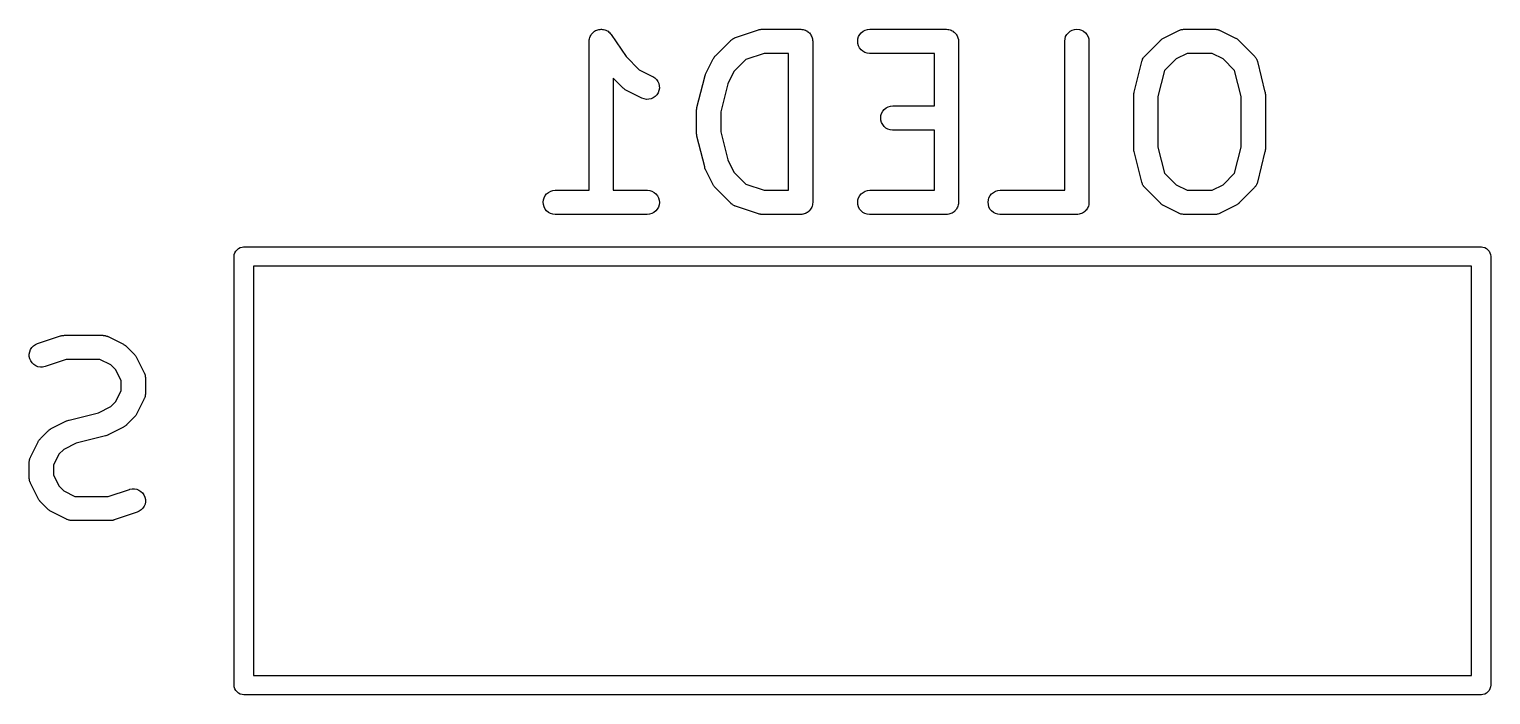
# Model space of a CAD drawing. Extents: x 87.6 to 150, y -94.2 to -68.3.
# Drawn here: x 102.47 to 111.54, y -72.41 to -68.28 of the extents above; entities that cross this region are included whole.
import ezdxf

# ---------------------------------------------------------------- set-up
doc = ezdxf.new("R2010")
doc.units = 0
doc.layers.add('BLACK', color=7, linetype='CONTINUOUS')

msp = doc.modelspace()

# ---------------------------------------------------------------- linework, layer by layer
at = {"layer": 'BLACK', "linetype": 'CONTINUOUS'}
for p, q in [((105.95, -68.3228), (105.954, -68.3162)), ((105.954, -68.3162), (105.957, -68.3101)), ((105.957, -68.31), (105.962, -68.3045)), ((105.957, -68.3101), (105.957, -68.31)), ((105.957, -68.3101), (105.957, -68.3101)), ((105.962, -68.3045), (105.966, -68.2989)), ((105.966, -68.2989), (105.967, -68.2988)), ((105.967, -68.2988), (105.972, -68.2943)), ((105.967, -68.2988), (105.967, -68.2988)), ((105.972, -68.2943), (105.978, -68.2897)), ((105.978, -68.2896), (105.984, -68.2863)), ((105.978, -68.2897), (105.978, -68.2896)), ((105.978, -68.2897), (105.978, -68.2897)), ((105.984, -68.2863), (105.991, -68.2829)), ((105.991, -68.2828), (105.998, -68.2808)), ((105.991, -68.2829), (105.991, -68.2828)), ((105.991, -68.2829), (105.991, -68.2829)), ((105.998, -68.2808), (106.005, -68.2787)), ((106.005, -68.2787), (106.012, -68.2781)), ((106.005, -68.2787), (106.005, -68.2787)), ((106.005, -68.2787), (106.005, -68.2787)), ((106.012, -68.2781), (106.019, -68.2774)), ((106.019, -68.2774), (106.02, -68.2774)), ((106.02, -68.2774), (106.02, -68.2774)), ((106.02, -68.2774), (106.027, -68.2781)), ((106.027, -68.2781), (106.034, -68.2789)), ((106.034, -68.2789), (106.034, -68.2789)), ((106.034, -68.2789), (106.034, -68.2789)), ((106.034, -68.2789), (106.041, -68.2811)), ((106.041, -68.2811), (106.048, -68.2832)), ((106.048, -68.2832), (106.048, -68.2832)), ((106.048, -68.2832), (106.048, -68.2832)), ((106.048, -68.2832), (106.055, -68.2868)), ((106.055, -68.2868), (106.061, -68.2901)), ((106.061, -68.2901), (106.061, -68.2902)), ((106.061, -68.2902), (106.061, -68.2902)), ((106.061, -68.2902), (106.067, -68.2948)), ((106.067, -68.2948), (106.072, -68.2994)), ((106.072, -68.2994), (106.072, -68.2995)), ((106.072, -68.2995), (106.072, -68.2995)), ((106.072, -68.2995), (106.077, -68.305)), ((106.077, -68.305), (106.081, -68.3108)), ((106.081, -68.3108), (106.173, -68.4475)), ((106.852, -68.3288), (106.995, -68.2812)), ((106.995, -68.2812), (106.996, -68.2809)), ((106.996, -68.2809), (107, -68.28)), ((107, -68.28), (107.004, -68.2788)), ((107.004, -68.2788), (107.008, -68.2785)), ((107.008, -68.2785), (107.011, -68.2779)), ((107.011, -68.2779), (107.015, -68.2778)), ((107.015, -68.2778), (107.019, -68.2774)), ((107.019, -68.2774), (107.257, -68.2774)), ((107.257, -68.2774), (107.258, -68.2774)), ((107.258, -68.2774), (107.258, -68.2774)), ((107.258, -68.2774), (107.258, -68.2774)), ((107.258, -68.2774), (107.258, -68.2774)), ((107.258, -68.2774), (107.265, -68.2782)), ((107.265, -68.2782), (107.272, -68.2789)), ((107.272, -68.2789), (107.272, -68.279)), ((107.272, -68.279), (107.273, -68.279)), ((107.273, -68.279), (107.279, -68.2811)), ((107.279, -68.2811), (107.286, -68.2832)), ((107.286, -68.2832), (107.286, -68.2834)), ((107.286, -68.2834), (107.287, -68.2834)), ((107.287, -68.2834), (107.293, -68.2869)), ((107.293, -68.2869), (107.299, -68.2902)), ((107.299, -68.2902), (107.299, -68.2904)), ((107.299, -68.2904), (107.3, -68.2905)), ((107.3, -68.2905), (107.305, -68.295)), ((107.305, -68.295), (107.31, -68.2995)), ((107.31, -68.2995), (107.311, -68.2997)), ((107.311, -68.2997), (107.311, -68.2999)), ((107.311, -68.2999), (107.315, -68.3054)), ((107.315, -68.3054), (107.32, -68.3109)), ((107.32, -68.3109), (107.32, -68.3111)), ((107.32, -68.3111), (107.32, -68.3113)), ((107.32, -68.3113), (107.323, -68.3176)), ((107.323, -68.3176), (107.326, -68.3238)), ((107.617, -68.3233), (107.624, -68.3104)), ((107.624, -68.3104), (107.633, -68.2992)), ((107.633, -68.2992), (107.644, -68.2899)), ((107.644, -68.2899), (107.657, -68.283)), ((107.657, -68.283), (107.671, -68.2788)), ((107.671, -68.2788), (107.686, -68.2774)), ((107.686, -68.2774), (108.162, -68.2774)), ((108.162, -68.2774), (108.162, -68.2774)), ((108.162, -68.2774), (108.162, -68.2774)), ((108.162, -68.2774), (108.163, -68.2774)), ((108.162, -68.2774), (108.162, -68.2774)), ((108.163, -68.2774), (108.17, -68.2782)), ((108.17, -68.2782), (108.177, -68.2789)), ((108.177, -68.2789), (108.177, -68.279)), ((108.177, -68.279), (108.177, -68.279)), ((108.177, -68.279), (108.184, -68.2811)), ((108.184, -68.2811), (108.191, -68.2832)), ((108.191, -68.2832), (108.191, -68.2834)), ((108.191, -68.2834), (108.191, -68.2834)), ((108.191, -68.2834), (108.198, -68.2869)), ((108.198, -68.2869), (108.204, -68.2902)), ((108.204, -68.2902), (108.204, -68.2904)), ((108.204, -68.2904), (108.204, -68.2905)), ((108.204, -68.2905), (108.21, -68.295)), ((108.21, -68.295), (108.215, -68.2995)), ((108.215, -68.2995), (108.215, -68.2997)), ((108.215, -68.2997), (108.215, -68.2999)), ((108.215, -68.2999), (108.22, -68.3054)), ((108.22, -68.3054), (108.224, -68.3109)), ((108.224, -68.3109), (108.224, -68.3111)), ((108.224, -68.3111), (108.225, -68.3113)), ((108.225, -68.3113), (108.228, -68.3176)), ((108.228, -68.3176), (108.231, -68.3238)), ((108.902, -68.3228), (108.91, -68.31)), ((108.91, -68.31), (108.919, -68.2988)), ((108.919, -68.2988), (108.93, -68.2896)), ((108.93, -68.2896), (108.943, -68.2828)), ((108.943, -68.2828), (108.957, -68.2787)), ((108.957, -68.2787), (108.972, -68.2774)), ((108.972, -68.2774), (108.987, -68.2789)), ((108.987, -68.2789), (109, -68.2832)), ((109, -68.2832), (109.013, -68.2902)), ((109.013, -68.2902), (109.025, -68.2995)), ((109.025, -68.2995), (109.034, -68.3109)), ((109.034, -68.3109), (109.041, -68.3238)), ((109.509, -68.3329), (109.605, -68.2853)), ((109.605, -68.2848), (109.608, -68.2841)), ((109.605, -68.2853), (109.605, -68.2848)), ((109.608, -68.2841), (109.61, -68.283)), ((109.61, -68.283), (109.614, -68.2816)), ((109.614, -68.2816), (109.619, -68.2798)), ((109.619, -68.2798), (109.621, -68.2794)), ((109.621, -68.2794), (109.624, -68.2788)), ((109.624, -68.2788), (109.629, -68.2783)), ((109.629, -68.2783), (109.634, -68.2775)), ((109.634, -68.2775), (109.636, -68.2776)), ((109.636, -68.2776), (109.638, -68.2774)), ((109.638, -68.2774), (109.829, -68.2774)), ((109.829, -68.2774), (109.83, -68.2774)), ((109.83, -68.2774), (109.832, -68.2776)), ((109.832, -68.2776), (109.834, -68.2776)), ((109.834, -68.2776), (109.839, -68.2784)), ((109.839, -68.2784), (109.844, -68.279)), ((109.844, -68.279), (109.846, -68.2797)), ((109.846, -68.2797), (109.848, -68.2801)), ((109.848, -68.2801), (109.853, -68.2819)), ((109.853, -68.2819), (109.858, -68.2834)), ((109.858, -68.2834), (109.86, -68.2845)), ((109.86, -68.2845), (109.862, -68.2853)), ((109.862, -68.2853), (109.957, -68.3329)), ((105.944, -68.3513), (105.945, -68.3442)), ((105.944, -68.3514), (105.944, -68.3513)), ((105.944, -68.3515), (105.944, -68.3514)), ((105.944, -68.3514), (105.944, -68.3514)), ((105.944, -68.3524), (105.944, -68.3515)), ((105.944, -69.2774), (105.944, -68.3524)), ((105.945, -68.3442), (105.946, -68.3369)), ((105.946, -68.3368), (105.948, -68.3292)), ((105.946, -68.3369), (105.946, -68.3368)), ((105.946, -68.3368), (105.946, -68.3368)), ((105.948, -68.3292), (105.95, -68.3229)), ((105.95, -68.3229), (105.95, -68.3228)), ((105.95, -68.3229), (105.95, -68.3229)), ((106.728, -68.4422), (106.823, -68.347)), ((106.823, -68.347), (106.824, -68.3462)), ((106.824, -68.3462), (106.826, -68.3449)), ((106.826, -68.3449), (106.827, -68.3433)), ((106.827, -68.3433), (106.831, -68.3403)), ((106.831, -68.3403), (106.835, -68.3371)), ((106.835, -68.3371), (106.837, -68.3361)), ((106.837, -68.3361), (106.839, -68.3348)), ((106.839, -68.3348), (106.844, -68.3327)), ((106.844, -68.3327), (106.848, -68.3304)), ((106.848, -68.3304), (106.85, -68.3297)), ((106.85, -68.3297), (106.852, -68.3288)), ((107.326, -68.3238), (107.327, -68.3241)), ((107.327, -68.3241), (107.327, -68.3243)), ((107.327, -68.3243), (107.329, -68.331)), ((107.329, -68.331), (107.331, -68.3378)), ((107.331, -68.3378), (107.331, -68.3381)), ((107.331, -68.3381), (107.331, -68.3383)), ((107.331, -68.3383), (107.331, -68.3453)), ((107.331, -68.3453), (107.332, -68.3524)), ((107.332, -68.3524), (107.332, -69.3524)), ((107.611, -68.3519), (107.612, -68.3373)), ((107.612, -68.3664), (107.611, -68.3519)), ((107.612, -68.3373), (107.617, -68.3233)), ((107.616, -68.3805), (107.612, -68.3664)), ((107.623, -68.3934), (107.616, -68.3805)), ((107.632, -68.4049), (107.623, -68.3934)), ((107.643, -68.4143), (107.632, -68.4049)), ((108.231, -68.3238), (108.231, -68.3241)), ((108.231, -68.3241), (108.231, -68.3243)), ((108.231, -68.3243), (108.233, -68.331)), ((108.233, -68.331), (108.235, -68.3378)), ((108.235, -68.3378), (108.236, -68.3381)), ((108.236, -68.3381), (108.236, -68.3383)), ((108.236, -68.3383), (108.236, -68.3453)), ((108.236, -68.3453), (108.237, -68.3524)), ((108.237, -68.3524), (108.237, -69.3524)), ((108.896, -68.3513), (108.898, -68.3368)), ((108.896, -68.3524), (108.896, -68.3513)), ((108.896, -69.2774), (108.896, -68.3524)), ((108.898, -68.3368), (108.902, -68.3228)), ((109.041, -68.3238), (109.045, -68.3378)), ((109.045, -68.3378), (109.046, -68.3524)), ((109.046, -68.3524), (109.046, -69.3524)), ((109.395, -68.4422), (109.49, -68.347)), ((109.49, -68.347), (109.491, -68.3462)), ((109.491, -68.3462), (109.494, -68.3436)), ((109.494, -68.3436), (109.497, -68.3407)), ((109.497, -68.3407), (109.5, -68.339)), ((109.5, -68.339), (109.502, -68.3371)), ((109.502, -68.3371), (109.506, -68.3352)), ((109.506, -68.3352), (109.509, -68.3329)), ((109.957, -68.3329), (109.958, -68.3334)), ((109.958, -68.3334), (109.962, -68.3357)), ((109.962, -68.3357), (109.966, -68.3377)), ((109.966, -68.3377), (109.968, -68.3397)), ((109.968, -68.3397), (109.971, -68.3414)), ((109.971, -68.3414), (109.974, -68.3443)), ((109.974, -68.3443), (109.977, -68.347)), ((109.977, -68.347), (110.072, -68.4422)), ((106.173, -68.4475), (106.254, -68.5288)), ((106.666, -68.5569), (106.714, -68.4617)), ((106.714, -68.4608), (106.717, -68.4572)), ((106.714, -68.4617), (106.714, -68.4608)), ((106.717, -68.4572), (106.719, -68.4535)), ((106.719, -68.4535), (106.721, -68.4511)), ((106.721, -68.4511), (106.722, -68.4485)), ((106.722, -68.4485), (106.725, -68.4455)), ((106.725, -68.4455), (106.728, -68.4422)), ((106.917, -68.4656), (106.843, -68.5397)), ((107.031, -68.4274), (106.917, -68.4656)), ((107.182, -68.4274), (107.031, -68.4274)), ((107.182, -69.2774), (107.182, -68.4274)), ((107.656, -68.4213), (107.643, -68.4143)), ((107.67, -68.4257), (107.656, -68.4213)), ((107.685, -68.4274), (107.67, -68.4257)), ((107.686, -68.4274), (107.685, -68.4274)), ((108.087, -68.4274), (107.686, -68.4274)), ((108.087, -68.7536), (108.087, -68.4274)), ((109.327, -68.6675), (109.375, -68.477)), ((109.375, -68.476), (109.377, -68.4713)), ((109.375, -68.477), (109.375, -68.476)), ((109.377, -68.4713), (109.378, -68.4664)), ((109.378, -68.4664), (109.379, -68.4644)), ((109.379, -68.4644), (109.38, -68.4623)), ((109.38, -68.4623), (109.383, -68.458)), ((109.383, -68.458), (109.385, -68.4535)), ((109.385, -68.4535), (109.387, -68.4518)), ((109.387, -68.4518), (109.388, -68.4499)), ((109.388, -68.4499), (109.391, -68.4461)), ((109.391, -68.4461), (109.395, -68.4422)), ((109.587, -68.4616), (109.515, -68.5336)), ((109.656, -68.4274), (109.587, -68.4616)), ((109.811, -68.4274), (109.656, -68.4274)), ((109.879, -68.4616), (109.811, -68.4274)), ((109.951, -68.5336), (109.879, -68.4616)), ((110.072, -68.4422), (110.073, -68.4429)), ((110.073, -68.4429), (110.076, -68.4469)), ((110.076, -68.4469), (110.079, -68.4507)), ((110.079, -68.4507), (110.081, -68.4526)), ((110.081, -68.4526), (110.082, -68.4544)), ((110.082, -68.4544), (110.084, -68.4589)), ((110.084, -68.4589), (110.087, -68.4633)), ((110.087, -68.4633), (110.088, -68.4654)), ((110.088, -68.4654), (110.089, -68.4674)), ((110.089, -68.4674), (110.09, -68.4723)), ((110.09, -68.4723), (110.092, -68.477)), ((110.092, -68.477), (110.139, -68.6675)), ((106.156, -68.6435), (106.094, -68.5811)), ((106.094, -68.5811), (106.094, -69.2774)), ((106.254, -68.5288), (106.338, -68.571)), ((106.338, -68.571), (106.339, -68.5715)), ((106.339, -68.5715), (106.352, -68.5795)), ((106.352, -68.5795), (106.362, -68.5897)), ((106.362, -68.5897), (106.37, -68.6017)), ((106.613, -68.7628), (106.661, -68.5723)), ((106.661, -68.5706), (106.664, -68.5641)), ((106.661, -68.5709), (106.661, -68.5706)), ((106.661, -68.5713), (106.661, -68.5709)), ((106.661, -68.5723), (106.661, -68.5713)), ((106.664, -68.5641), (106.666, -68.5576)), ((106.666, -68.5573), (106.666, -68.5569)), ((106.666, -68.5576), (106.666, -68.5573)), ((106.843, -68.5397), (106.804, -68.6167)), ((109.515, -68.5336), (109.475, -68.6949)), ((109.992, -68.6949), (109.951, -68.5336)), ((106.16, -68.6462), (106.156, -68.6435)), ((106.163, -68.6491), (106.16, -68.6462)), ((106.165, -68.6508), (106.163, -68.6491)), ((106.168, -68.6528), (106.165, -68.6508)), ((106.172, -68.6548), (106.168, -68.6528)), ((106.175, -68.6571), (106.172, -68.6548)), ((106.176, -68.6576), (106.175, -68.6571)), ((106.271, -68.7052), (106.176, -68.6576)), ((106.372, -68.6721), (106.364, -68.6844)), ((106.37, -68.6017), (106.376, -68.6151)), ((106.377, -68.6585), (106.372, -68.6721)), ((106.376, -68.6151), (106.379, -68.6294)), ((106.38, -68.6441), (106.377, -68.6585)), ((106.379, -68.6294), (106.38, -68.6441)), ((106.804, -68.6167), (106.761, -68.7902)), ((109.325, -68.682), (109.326, -68.6761)), ((109.325, -68.6833), (109.325, -68.682)), ((109.326, -68.6761), (109.327, -68.6701)), ((109.327, -68.6688), (109.327, -68.6675)), ((109.327, -68.6701), (109.327, -68.6688)), ((110.139, -68.6675), (110.14, -68.6685)), ((110.14, -68.6685), (110.14, -68.6699)), ((110.14, -68.6699), (110.14, -68.6711)), ((110.14, -68.6711), (110.141, -68.6771)), ((110.141, -68.6771), (110.142, -68.683)), ((106.285, -68.7104), (106.271, -68.7052)), ((106.299, -68.7129), (106.285, -68.7104)), ((106.314, -68.7125), (106.299, -68.7129)), ((106.328, -68.7093), (106.314, -68.7125)), ((106.342, -68.7034), (106.328, -68.7093)), ((106.354, -68.695), (106.342, -68.7034)), ((106.364, -68.6844), (106.354, -68.695)), ((106.611, -68.7772), (106.612, -68.7713)), ((106.612, -68.7654), (106.613, -68.7641)), ((106.612, -68.7713), (106.612, -68.7654)), ((106.613, -68.7641), (106.613, -68.7628)), ((107.776, -68.7754), (107.787, -68.7661)), ((107.787, -68.7661), (107.8, -68.7592)), ((107.8, -68.7592), (107.814, -68.755)), ((107.814, -68.755), (107.829, -68.7536)), ((107.829, -68.7536), (108.087, -68.7536)), ((109.325, -68.6847), (109.325, -68.6833)), ((109.325, -68.6857), (109.325, -68.6847)), ((109.325, -69.019), (109.325, -68.6857)), ((109.475, -68.6949), (109.475, -69.0098)), ((109.992, -69.0098), (109.992, -68.6949)), ((110.142, -68.683), (110.142, -68.6844)), ((110.142, -68.6844), (110.142, -68.6857)), ((110.142, -68.6857), (110.142, -69.019)), ((106.611, -68.7786), (106.611, -68.7772)), ((106.611, -68.7799), (106.611, -68.7786)), ((106.611, -68.781), (106.611, -68.7799)), ((106.611, -68.9238), (106.611, -68.781)), ((106.761, -68.7902), (106.761, -68.9146)), ((107.754, -68.828), (107.755, -68.8135)), ((107.755, -68.8426), (107.754, -68.828)), ((107.755, -68.8135), (107.759, -68.7995)), ((107.759, -68.8567), (107.755, -68.8426)), ((107.759, -68.7995), (107.766, -68.7866)), ((107.766, -68.8696), (107.759, -68.8567)), ((107.766, -68.7866), (107.776, -68.7754)), ((106.611, -68.9251), (106.611, -68.9238)), ((106.611, -68.9265), (106.611, -68.9251)), ((106.612, -68.9324), (106.611, -68.9265)), ((106.612, -68.9384), (106.612, -68.9324)), ((106.613, -68.9397), (106.612, -68.9384)), ((106.613, -68.941), (106.613, -68.9397)), ((106.613, -68.942), (106.613, -68.941)), ((106.661, -69.1325), (106.613, -68.942)), ((106.761, -68.9146), (106.804, -69.0881)), ((107.775, -68.881), (107.766, -68.8696)), ((107.786, -68.8905), (107.775, -68.881)), ((107.799, -68.8975), (107.786, -68.8905)), ((107.813, -68.9019), (107.799, -68.8975)), ((107.828, -68.9036), (107.813, -68.9019)), ((107.829, -68.9036), (107.828, -68.9036)), ((108.087, -68.9036), (107.829, -68.9036)), ((108.087, -69.2774), (108.087, -68.9036)), ((109.325, -69.0204), (109.325, -69.019)), ((109.325, -69.0217), (109.325, -69.0204)), ((109.326, -69.0276), (109.325, -69.0217)), ((109.326, -69.0336), (109.326, -69.0276)), ((109.327, -69.0349), (109.326, -69.0336)), ((109.327, -69.0362), (109.327, -69.0349)), ((109.327, -69.0372), (109.327, -69.0362)), ((109.375, -69.2277), (109.327, -69.0372)), ((109.475, -69.0098), (109.515, -69.1712)), ((109.951, -69.1712), (109.992, -69.0098)), ((110.139, -69.0372), (110.092, -69.2277)), ((110.14, -69.0359), (110.139, -69.0372)), ((110.141, -69.0287), (110.14, -69.0346)), ((110.14, -69.0346), (110.14, -69.0359)), ((110.142, -69.0228), (110.141, -69.0287)), ((110.142, -69.019), (110.142, -69.0201)), ((110.142, -69.0201), (110.142, -69.0214)), ((110.142, -69.0214), (110.142, -69.0228)), ((106.661, -69.1328), (106.661, -69.1325)), ((106.661, -69.1331), (106.661, -69.1328)), ((106.663, -69.1396), (106.661, -69.1331)), ((106.804, -69.0881), (106.843, -69.1651)), ((106.665, -69.1463), (106.663, -69.1396)), ((106.666, -69.1466), (106.665, -69.1463)), ((106.666, -69.1469), (106.666, -69.1466)), ((106.666, -69.1478), (106.666, -69.1469)), ((106.714, -69.2431), (106.666, -69.1478)), ((106.843, -69.1651), (106.917, -69.2392)), ((109.515, -69.1712), (109.587, -69.2431)), ((109.879, -69.2431), (109.951, -69.1712)), ((105.664, -69.3233), (105.671, -69.3104)), ((105.671, -69.3104), (105.68, -69.2992)), ((105.68, -69.2992), (105.692, -69.2899)), ((105.692, -69.2899), (105.705, -69.283)), ((105.705, -69.283), (105.719, -69.2788)), ((105.719, -69.2788), (105.733, -69.2774)), ((105.733, -69.2774), (105.944, -69.2774)), ((106.094, -69.2774), (106.305, -69.2774)), ((106.305, -69.2774), (106.306, -69.2774)), ((106.306, -69.2774), (106.32, -69.279)), ((106.32, -69.279), (106.334, -69.2834)), ((106.334, -69.2834), (106.347, -69.2905)), ((106.347, -69.2905), (106.358, -69.2999)), ((106.358, -69.2999), (106.368, -69.3113)), ((106.368, -69.3113), (106.374, -69.3243)), ((106.716, -69.2466), (106.714, -69.2431)), ((106.718, -69.2504), (106.716, -69.2466)), ((106.72, -69.2528), (106.718, -69.2504)), ((106.722, -69.2555), (106.72, -69.2528)), ((106.725, -69.2585), (106.722, -69.2555)), ((106.727, -69.2618), (106.725, -69.2585)), ((106.728, -69.2626), (106.727, -69.2618)), ((106.823, -69.3578), (106.728, -69.2626)), ((106.917, -69.2392), (107.031, -69.2774)), ((107.031, -69.2774), (107.182, -69.2774)), ((107.617, -69.3233), (107.624, -69.3104)), ((107.624, -69.3104), (107.633, -69.2992)), ((107.633, -69.2992), (107.644, -69.2899)), ((107.644, -69.2899), (107.657, -69.283)), ((107.657, -69.283), (107.671, -69.2788)), ((107.671, -69.2788), (107.686, -69.2774)), ((107.686, -69.2774), (108.087, -69.2774)), ((108.426, -69.3233), (108.433, -69.3104)), ((108.433, -69.3104), (108.442, -69.2992)), ((108.442, -69.2992), (108.454, -69.2899)), ((108.454, -69.2899), (108.467, -69.283)), ((108.467, -69.283), (108.481, -69.2788)), ((108.481, -69.2788), (108.495, -69.2774)), ((108.495, -69.2774), (108.896, -69.2774)), ((109.377, -69.2325), (109.375, -69.2277)), ((109.378, -69.2374), (109.377, -69.2325)), ((109.379, -69.2394), (109.378, -69.2374)), ((109.38, -69.2415), (109.379, -69.2394)), ((109.382, -69.2459), (109.38, -69.2415)), ((109.385, -69.2504), (109.382, -69.2459)), ((109.386, -69.2521), (109.385, -69.2504)), ((109.387, -69.2541), (109.386, -69.2521)), ((109.391, -69.2578), (109.387, -69.2541)), ((109.394, -69.2618), (109.391, -69.2578)), ((109.395, -69.2626), (109.394, -69.2618)), ((109.49, -69.3578), (109.395, -69.2626)), ((109.587, -69.2431), (109.656, -69.2774)), ((109.656, -69.2774), (109.811, -69.2774)), ((109.811, -69.2774), (109.879, -69.2431)), ((110.072, -69.2626), (109.977, -69.3578)), ((110.075, -69.2586), (110.072, -69.2626)), ((110.079, -69.2549), (110.075, -69.2586)), ((110.08, -69.253), (110.079, -69.2549)), ((110.081, -69.2512), (110.08, -69.253)), ((110.084, -69.2468), (110.081, -69.2512)), ((110.086, -69.2424), (110.084, -69.2468)), ((110.087, -69.2403), (110.086, -69.2424)), ((110.088, -69.2383), (110.087, -69.2403)), ((110.09, -69.2335), (110.088, -69.2383)), ((110.092, -69.2287), (110.09, -69.2335)), ((110.092, -69.2277), (110.092, -69.2287)), ((105.658, -69.3519), (105.66, -69.3373)), ((105.66, -69.3664), (105.658, -69.3519)), ((105.66, -69.3373), (105.664, -69.3233)), ((105.664, -69.3805), (105.66, -69.3664)), ((105.671, -69.3934), (105.664, -69.3805)), ((105.68, -69.4049), (105.671, -69.3934)), ((105.691, -69.4143), (105.68, -69.4049)), ((106.358, -69.4056), (106.346, -69.4148)), ((106.367, -69.3943), (106.358, -69.4056)), ((106.374, -69.3814), (106.367, -69.3943)), ((106.374, -69.3243), (106.378, -69.3383)), ((106.378, -69.3675), (106.374, -69.3814)), ((106.378, -69.3383), (106.38, -69.3529)), ((106.38, -69.3529), (106.378, -69.3675)), ((106.825, -69.3592), (106.823, -69.3578)), ((106.826, -69.3608), (106.825, -69.3592)), ((106.831, -69.3638), (106.826, -69.3608)), ((106.834, -69.3671), (106.831, -69.3638)), ((106.836, -69.3681), (106.834, -69.3671)), ((106.838, -69.3694), (106.836, -69.3681)), ((106.843, -69.3716), (106.838, -69.3694)), ((106.847, -69.374), (106.843, -69.3716)), ((106.849, -69.3746), (106.847, -69.374)), ((106.851, -69.3756), (106.849, -69.3746)), ((106.852, -69.3759), (106.851, -69.3756)), ((106.995, -69.4235), (106.852, -69.3759)), ((107.31, -69.406), (107.304, -69.4104)), ((107.314, -69.4002), (107.31, -69.4056)), ((107.31, -69.4056), (107.31, -69.4058)), ((107.31, -69.4058), (107.31, -69.406)), ((107.319, -69.3948), (107.314, -69.4002)), ((107.323, -69.3881), (107.319, -69.3943)), ((107.319, -69.3943), (107.319, -69.3945)), ((107.319, -69.3945), (107.319, -69.3948)), ((107.326, -69.3819), (107.323, -69.3881)), ((107.328, -69.3747), (107.326, -69.3814)), ((107.326, -69.3814), (107.326, -69.3817)), ((107.326, -69.3817), (107.326, -69.3819)), ((107.331, -69.368), (107.328, -69.3747)), ((107.332, -69.3534), (107.331, -69.3605)), ((107.331, -69.3605), (107.331, -69.3675)), ((107.331, -69.3675), (107.331, -69.3677)), ((107.331, -69.3677), (107.331, -69.368)), ((107.332, -69.3524), (107.332, -69.3529)), ((107.332, -69.3529), (107.332, -69.3529)), ((107.332, -69.3529), (107.332, -69.3529)), ((107.332, -69.3529), (107.332, -69.3534)), ((107.611, -69.3519), (107.612, -69.3373)), ((107.612, -69.3664), (107.611, -69.3519)), ((107.612, -69.3373), (107.617, -69.3233)), ((107.616, -69.3805), (107.612, -69.3664)), ((107.623, -69.3934), (107.616, -69.3805)), ((107.632, -69.4049), (107.623, -69.3934)), ((107.643, -69.4143), (107.632, -69.4049)), ((108.214, -69.406), (108.209, -69.4104)), ((108.215, -69.4058), (108.214, -69.406)), ((108.219, -69.4002), (108.215, -69.4056)), ((108.215, -69.4056), (108.215, -69.4058)), ((108.224, -69.3948), (108.219, -69.4002)), ((108.227, -69.3881), (108.224, -69.3943)), ((108.224, -69.3943), (108.224, -69.3945)), ((108.224, -69.3945), (108.224, -69.3948)), ((108.231, -69.3819), (108.227, -69.3881)), ((108.233, -69.3747), (108.231, -69.3814)), ((108.231, -69.3814), (108.231, -69.3817)), ((108.231, -69.3817), (108.231, -69.3819)), ((108.235, -69.368), (108.233, -69.3747)), ((108.236, -69.3605), (108.235, -69.3675)), ((108.235, -69.3675), (108.235, -69.3677)), ((108.235, -69.3677), (108.235, -69.368)), ((108.237, -69.3534), (108.236, -69.3605)), ((108.237, -69.3524), (108.237, -69.3529)), ((108.237, -69.3529), (108.237, -69.3529)), ((108.237, -69.3529), (108.237, -69.3529)), ((108.237, -69.3529), (108.237, -69.3534)), ((108.42, -69.3519), (108.422, -69.3373)), ((108.422, -69.3664), (108.42, -69.3519)), ((108.422, -69.3373), (108.426, -69.3233)), ((108.426, -69.3805), (108.422, -69.3664)), ((108.432, -69.3934), (108.426, -69.3805)), ((108.442, -69.4049), (108.432, -69.3934)), ((108.453, -69.4143), (108.442, -69.4049)), ((109.024, -69.406), (109.018, -69.4104)), ((109.029, -69.4002), (109.024, -69.4056)), ((109.024, -69.4056), (109.024, -69.4058)), ((109.024, -69.4058), (109.024, -69.406)), ((109.033, -69.3948), (109.029, -69.4002)), ((109.034, -69.3943), (109.033, -69.3945)), ((109.033, -69.3945), (109.033, -69.3948)), ((109.037, -69.3881), (109.034, -69.3943)), ((109.04, -69.3819), (109.037, -69.3881)), ((109.041, -69.3814), (109.04, -69.3817)), ((109.04, -69.3817), (109.04, -69.3819)), ((109.043, -69.3747), (109.041, -69.3814)), ((109.045, -69.368), (109.043, -69.3747)), ((109.046, -69.3605), (109.045, -69.3675)), ((109.045, -69.3675), (109.045, -69.3677)), ((109.045, -69.3677), (109.045, -69.368)), ((109.046, -69.3524), (109.046, -69.3529)), ((109.046, -69.3529), (109.046, -69.3529)), ((109.046, -69.3529), (109.046, -69.3529)), ((109.046, -69.3529), (109.046, -69.3534)), ((109.046, -69.3534), (109.046, -69.3605)), ((109.493, -69.3605), (109.49, -69.3578)), ((109.496, -69.3634), (109.493, -69.3605)), ((109.499, -69.3651), (109.496, -69.3634)), ((109.501, -69.3671), (109.499, -69.3651)), ((109.505, -69.3691), (109.501, -69.3671)), ((109.508, -69.3714), (109.505, -69.3691)), ((109.509, -69.3718), (109.508, -69.3714)), ((109.605, -69.4195), (109.509, -69.3718)), ((109.957, -69.3718), (109.862, -69.4195)), ((109.961, -69.3696), (109.957, -69.3718)), ((109.965, -69.3677), (109.961, -69.3696)), ((109.967, -69.3657), (109.965, -69.3677)), ((109.97, -69.3641), (109.967, -69.3657)), ((109.973, -69.3612), (109.97, -69.3641)), ((109.976, -69.3585), (109.973, -69.3612)), ((109.977, -69.3578), (109.976, -69.3585)), ((105.704, -69.4213), (105.691, -69.4143)), ((105.718, -69.4257), (105.704, -69.4213)), ((105.732, -69.4274), (105.718, -69.4257)), ((105.733, -69.4274), (105.732, -69.4274)), ((106.305, -69.4274), (105.733, -69.4274)), ((106.319, -69.426), (106.305, -69.4274)), ((106.333, -69.4217), (106.319, -69.426)), ((106.346, -69.4148), (106.333, -69.4217)), ((106.999, -69.4245), (106.995, -69.4235)), ((107.003, -69.4257), (106.999, -69.4245)), ((107.007, -69.4261), (107.003, -69.4257)), ((107.01, -69.4268), (107.007, -69.4261)), ((107.014, -69.4269), (107.01, -69.4268)), ((107.018, -69.4274), (107.014, -69.4269)), ((107.019, -69.4274), (107.018, -69.4274)), ((107.257, -69.4274), (107.019, -69.4274)), ((107.264, -69.4267), (107.257, -69.4274)), ((107.271, -69.4261), (107.264, -69.4267)), ((107.272, -69.426), (107.271, -69.426)), ((107.271, -69.426), (107.271, -69.4261)), ((107.278, -69.4239), (107.272, -69.426)), ((107.285, -69.4219), (107.278, -69.4239)), ((107.286, -69.4217), (107.285, -69.4218)), ((107.285, -69.4218), (107.285, -69.4219)), ((107.292, -69.4184), (107.286, -69.4217)), ((107.298, -69.4151), (107.292, -69.4184)), ((107.299, -69.4148), (107.298, -69.415)), ((107.298, -69.415), (107.298, -69.4151)), ((107.304, -69.4104), (107.299, -69.4148)), ((107.656, -69.4213), (107.643, -69.4143)), ((107.67, -69.4257), (107.656, -69.4213)), ((107.685, -69.4274), (107.67, -69.4257)), ((107.686, -69.4274), (107.685, -69.4274)), ((108.162, -69.4274), (107.686, -69.4274)), ((108.169, -69.4267), (108.162, -69.4274)), ((108.176, -69.4261), (108.169, -69.4267)), ((108.183, -69.4239), (108.176, -69.426)), ((108.176, -69.426), (108.176, -69.426)), ((108.176, -69.426), (108.176, -69.4261)), ((108.19, -69.4219), (108.183, -69.4239)), ((108.197, -69.4184), (108.19, -69.4217)), ((108.19, -69.4217), (108.19, -69.4218)), ((108.19, -69.4218), (108.19, -69.4219)), ((108.203, -69.4151), (108.197, -69.4184)), ((108.209, -69.4104), (108.203, -69.4148)), ((108.203, -69.4148), (108.203, -69.415)), ((108.203, -69.415), (108.203, -69.4151)), ((108.466, -69.4213), (108.453, -69.4143)), ((108.48, -69.4257), (108.466, -69.4213)), ((108.494, -69.4274), (108.48, -69.4257)), ((108.495, -69.4274), (108.494, -69.4274)), ((108.971, -69.4274), (108.495, -69.4274)), ((108.978, -69.4267), (108.971, -69.4274)), ((108.985, -69.4261), (108.978, -69.4267)), ((108.986, -69.426), (108.985, -69.4261)), ((108.993, -69.4239), (108.986, -69.426)), ((108.986, -69.426), (108.986, -69.426)), ((109, -69.4219), (108.993, -69.4239)), ((109.006, -69.4184), (109, -69.4217)), ((109, -69.4217), (109, -69.4218)), ((109, -69.4218), (109, -69.4219)), ((109.012, -69.4151), (109.006, -69.4184)), ((109.013, -69.415), (109.012, -69.4151)), ((109.018, -69.4104), (109.013, -69.4148)), ((109.013, -69.4148), (109.013, -69.415)), ((109.607, -69.4203), (109.605, -69.4195)), ((109.609, -69.4213), (109.607, -69.4203)), ((109.613, -69.4229), (109.609, -69.4213)), ((109.618, -69.4247), (109.613, -69.4229)), ((109.62, -69.4251), (109.618, -69.4247)), ((109.623, -69.4257), (109.62, -69.4251)), ((109.628, -69.4263), (109.623, -69.4257)), ((109.633, -69.4272), (109.628, -69.4263)), ((109.635, -69.4271), (109.633, -69.4272)), ((109.637, -69.4274), (109.635, -69.4271)), ((109.638, -69.4274), (109.637, -69.4274)), ((109.829, -69.4274), (109.638, -69.4274)), ((109.831, -69.4272), (109.829, -69.4274)), ((109.833, -69.4273), (109.831, -69.4272)), ((109.838, -69.4265), (109.833, -69.4273)), ((109.843, -69.426), (109.838, -69.4265)), ((109.845, -69.4253), (109.843, -69.426)), ((109.847, -69.425), (109.845, -69.4253)), ((109.852, -69.4232), (109.847, -69.425)), ((109.857, -69.4217), (109.852, -69.4232)), ((109.859, -69.4207), (109.857, -69.4217)), ((109.861, -69.4199), (109.859, -69.4207)), ((109.862, -69.4195), (109.861, -69.4199)), ((103.74, -69.6884), (103.741, -69.6766)), ((103.741, -69.6766), (103.745, -69.6653)), ((103.745, -69.6653), (103.75, -69.6549)), ((103.75, -69.6549), (103.758, -69.6458)), ((103.758, -69.6458), (103.767, -69.6383)), ((103.767, -69.6383), (103.778, -69.6327)), ((103.778, -69.6327), (103.789, -69.6293)), ((103.789, -69.6293), (103.798, -69.6284)), ((103.798, -69.6284), (103.801, -69.6281)), ((103.798, -69.6284), (103.798, -69.6284)), ((103.801, -69.6281), (103.804, -69.6284)), ((103.804, -69.6284), (111.478, -69.6284)), ((111.478, -69.6284), (111.481, -69.6281)), ((111.481, -69.6281), (111.484, -69.6284)), ((111.484, -69.6284), (111.492, -69.6293)), ((111.492, -69.6293), (111.504, -69.6327)), ((111.504, -69.6327), (111.514, -69.6383)), ((111.514, -69.6383), (111.523, -69.6458)), ((111.523, -69.6458), (111.531, -69.6549)), ((111.531, -69.6549), (111.536, -69.6653)), ((111.536, -69.6653), (111.54, -69.6766)), ((111.54, -69.6766), (111.541, -69.6884)), ((103.741, -69.6914), (103.74, -69.6884)), ((103.741, -72.3455), (103.741, -69.6914)), ((103.861, -69.7484), (103.861, -72.2884)), ((111.421, -69.7484), (103.861, -69.7484)), ((111.421, -72.2884), (111.421, -69.7484)), ((111.541, -69.6884), (111.541, -69.6913)), ((111.541, -69.6913), (111.541, -72.3455)), ((102.519, -70.2288), (102.662, -70.1812)), ((102.662, -70.1812), (102.663, -70.1809)), ((102.663, -70.1809), (102.667, -70.18)), ((102.667, -70.18), (102.671, -70.1788)), ((102.671, -70.1788), (102.674, -70.1785)), ((102.674, -70.1785), (102.677, -70.1779)), ((102.677, -70.1779), (102.682, -70.1778)), ((102.682, -70.1778), (102.686, -70.1774)), ((102.686, -70.1774), (102.924, -70.1774)), ((102.924, -70.1774), (102.925, -70.1774)), ((102.925, -70.1774), (102.927, -70.1776)), ((102.927, -70.1776), (102.929, -70.1776)), ((102.929, -70.1776), (102.934, -70.1784)), ((102.934, -70.1784), (102.939, -70.179)), ((102.939, -70.179), (102.941, -70.1797)), ((102.941, -70.1797), (102.944, -70.1801)), ((102.944, -70.1801), (102.948, -70.1819)), ((102.948, -70.1819), (102.953, -70.1834)), ((102.953, -70.1834), (102.955, -70.1845)), ((102.955, -70.1845), (102.957, -70.1853)), ((102.957, -70.1853), (103.053, -70.2329)), ((102.468, -70.2943), (102.471, -70.2799)), ((102.468, -70.3089), (102.468, -70.2943)), ((102.472, -70.3232), (102.468, -70.3089)), ((102.471, -70.2799), (102.476, -70.2662)), ((102.476, -70.2662), (102.484, -70.2539)), ((102.484, -70.2539), (102.494, -70.2433)), ((102.494, -70.2433), (102.506, -70.2348)), ((102.506, -70.2348), (102.519, -70.2288)), ((103.053, -70.2329), (103.054, -70.2334)), ((103.054, -70.2334), (103.057, -70.2357)), ((103.057, -70.2357), (103.061, -70.2377)), ((103.061, -70.2377), (103.063, -70.2397)), ((103.063, -70.2397), (103.066, -70.2414)), ((103.066, -70.2414), (103.069, -70.2443)), ((103.069, -70.2443), (103.072, -70.247)), ((103.072, -70.247), (103.12, -70.2946)), ((103.12, -70.2946), (103.12, -70.2953)), ((103.12, -70.2953), (103.123, -70.2986)), ((103.123, -70.2986), (103.126, -70.3017)), ((103.126, -70.3017), (103.128, -70.3043)), ((103.128, -70.3043), (103.13, -70.3068)), ((103.13, -70.3068), (103.132, -70.3105)), ((103.132, -70.3105), (103.134, -70.3141)), ((103.134, -70.3141), (103.181, -70.4093)), ((102.477, -70.3366), (102.472, -70.3232)), ((102.486, -70.3486), (102.477, -70.3366)), ((102.496, -70.3588), (102.486, -70.3486)), ((102.509, -70.3667), (102.496, -70.3588)), ((102.522, -70.3721), (102.509, -70.3667)), ((102.537, -70.3747), (102.522, -70.3721)), ((102.551, -70.3745), (102.537, -70.3747)), ((102.566, -70.3715), (102.551, -70.3745)), ((102.567, -70.3712), (102.566, -70.3715)), ((102.698, -70.3274), (102.567, -70.3712)), ((102.906, -70.3274), (102.698, -70.3274)), ((102.975, -70.3616), (102.906, -70.3274)), ((103.005, -70.392), (102.975, -70.3616)), ((103.039, -70.4606), (103.005, -70.392)), ((103.039, -70.5204), (103.039, -70.4606)), ((103.181, -70.4093), (103.182, -70.4103)), ((103.182, -70.4103), (103.183, -70.4123)), ((103.183, -70.4123), (103.184, -70.4143)), ((103.184, -70.4143), (103.185, -70.4192)), ((103.185, -70.4192), (103.187, -70.424)), ((103.187, -70.424), (103.187, -70.4262)), ((103.187, -70.4262), (103.188, -70.4283)), ((103.188, -70.4283), (103.188, -70.4334)), ((103.188, -70.4334), (103.189, -70.4385)), ((103.189, -70.4385), (103.189, -70.4407)), ((103.189, -70.4407), (103.189, -70.4429)), ((103.189, -70.4429), (103.189, -70.5381)), ((103.005, -70.5889), (103.039, -70.5204)), ((103.181, -70.5716), (103.134, -70.6669)), ((103.182, -70.5696), (103.181, -70.5716)), ((103.183, -70.5676), (103.182, -70.5696)), ((103.185, -70.5628), (103.183, -70.5676)), ((103.187, -70.558), (103.185, -70.5628)), ((103.188, -70.5537), (103.187, -70.5558)), ((103.187, -70.5558), (103.187, -70.558)), ((103.189, -70.5435), (103.188, -70.5486)), ((103.188, -70.5486), (103.188, -70.5537)), ((103.189, -70.5381), (103.189, -70.5391)), ((103.189, -70.5391), (103.189, -70.5413)), ((103.189, -70.5413), (103.189, -70.5435)), ((102.715, -70.7034), (102.898, -70.6578)), ((102.898, -70.6578), (102.975, -70.6193)), ((102.975, -70.6193), (103.005, -70.5889)), ((103.127, -70.6775), (103.125, -70.6801)), ((103.129, -70.6751), (103.127, -70.6775)), ((103.131, -70.6713), (103.129, -70.6751)), ((103.133, -70.6678), (103.131, -70.6713)), ((103.134, -70.6669), (103.133, -70.6678)), ((102.586, -70.77), (102.589, -70.7674)), ((102.589, -70.7674), (102.592, -70.7645)), ((102.592, -70.7645), (102.595, -70.7629)), ((102.595, -70.7629), (102.597, -70.7609)), ((102.597, -70.7609), (102.601, -70.759)), ((102.601, -70.759), (102.605, -70.7567)), ((102.605, -70.7567), (102.7, -70.7091)), ((102.7, -70.7091), (102.701, -70.7086)), ((102.701, -70.7083), (102.708, -70.706)), ((102.701, -70.7085), (102.701, -70.7083)), ((102.701, -70.7086), (102.701, -70.7085)), ((102.708, -70.706), (102.714, -70.7036)), ((102.714, -70.7036), (102.715, -70.7035)), ((102.715, -70.7035), (102.715, -70.7034)), ((103.053, -70.748), (102.957, -70.7957)), ((103.056, -70.7458), (103.053, -70.748)), ((103.06, -70.7439), (103.056, -70.7458)), ((103.062, -70.7419), (103.06, -70.7439)), ((103.065, -70.7402), (103.062, -70.7419)), ((103.068, -70.7373), (103.065, -70.7402)), ((103.071, -70.7347), (103.068, -70.7373)), ((103.072, -70.734), (103.071, -70.7347)), ((103.12, -70.6864), (103.072, -70.734)), ((103.122, -70.6831), (103.12, -70.6864)), ((103.125, -70.6801), (103.122, -70.6831)), ((102.476, -70.9331), (102.523, -70.8379)), ((102.523, -70.8379), (102.524, -70.837)), ((102.524, -70.837), (102.526, -70.8334)), ((102.526, -70.8334), (102.528, -70.8297)), ((102.528, -70.8297), (102.53, -70.8273)), ((102.53, -70.8273), (102.532, -70.8247)), ((102.532, -70.8247), (102.535, -70.8216)), ((102.535, -70.8216), (102.537, -70.8184)), ((102.537, -70.8184), (102.585, -70.7708)), ((102.585, -70.7708), (102.586, -70.77)), ((102.76, -70.847), (102.683, -70.8854)), ((102.942, -70.8013), (102.76, -70.847)), ((102.943, -70.8012), (102.942, -70.8012)), ((102.942, -70.8012), (102.942, -70.8013)), ((102.949, -70.7988), (102.943, -70.8012)), ((102.956, -70.7964), (102.949, -70.7988)), ((102.957, -70.7957), (102.956, -70.7961)), ((102.956, -70.7961), (102.956, -70.7962)), ((102.956, -70.7962), (102.956, -70.7964)), ((102.469, -70.9511), (102.47, -70.949)), ((102.47, -70.949), (102.471, -70.9468)), ((102.471, -70.9468), (102.472, -70.942)), ((102.472, -70.942), (102.474, -70.9371)), ((102.474, -70.9371), (102.475, -70.9352)), ((102.475, -70.9352), (102.476, -70.9331)), ((102.652, -70.9159), (102.618, -70.9844)), ((102.683, -70.8854), (102.652, -70.9159)), ((102.468, -70.9612), (102.469, -70.9562)), ((102.468, -70.9634), (102.468, -70.9612)), ((102.468, -70.9656), (102.468, -70.9634)), ((102.468, -70.9667), (102.468, -70.9656)), ((102.468, -71.0619), (102.468, -70.9667)), ((102.469, -70.9562), (102.469, -70.9511)), ((102.618, -70.9844), (102.618, -71.0442)), ((102.468, -71.0641), (102.468, -71.0619)), ((102.468, -71.0663), (102.468, -71.0641)), ((102.469, -71.0714), (102.468, -71.0663)), ((102.469, -71.0765), (102.469, -71.0714)), ((102.47, -71.0786), (102.469, -71.0765)), ((102.47, -71.0808), (102.47, -71.0786)), ((102.472, -71.0856), (102.47, -71.0808)), ((102.474, -71.0905), (102.472, -71.0856)), ((102.475, -71.0924), (102.474, -71.0905)), ((102.475, -71.0945), (102.475, -71.0924)), ((102.476, -71.0954), (102.475, -71.0945)), ((102.523, -71.1907), (102.476, -71.0954)), ((102.618, -71.0442), (102.652, -71.1127)), ((102.652, -71.1127), (102.683, -71.1431)), ((103.092, -71.1333), (103.106, -71.1302)), ((103.106, -71.1302), (103.121, -71.13)), ((103.121, -71.13), (103.135, -71.1327)), ((102.526, -71.1943), (102.523, -71.1907)), ((102.528, -71.198), (102.526, -71.1943)), ((102.53, -71.2004), (102.528, -71.198)), ((102.531, -71.2031), (102.53, -71.2004)), ((102.534, -71.2061), (102.531, -71.2031)), ((102.537, -71.2094), (102.534, -71.2061)), ((102.537, -71.2102), (102.537, -71.2094)), ((102.585, -71.2578), (102.537, -71.2102)), ((102.683, -71.1431), (102.751, -71.1774)), ((102.751, -71.1774), (102.959, -71.1774)), ((102.959, -71.1774), (103.091, -71.1336)), ((103.091, -71.1336), (103.092, -71.1333)), ((103.135, -71.1327), (103.149, -71.138)), ((103.149, -71.138), (103.161, -71.146)), ((103.161, -71.146), (103.171, -71.1561)), ((103.171, -71.1561), (103.18, -71.1681)), ((103.18, -71.1681), (103.186, -71.1815)), ((103.186, -71.1815), (103.189, -71.1958)), ((103.189, -71.2105), (103.187, -71.2249)), ((103.189, -71.1958), (103.189, -71.2105)), ((102.588, -71.2605), (102.585, -71.2578)), ((102.591, -71.2634), (102.588, -71.2605)), ((102.594, -71.2651), (102.591, -71.2634)), ((102.596, -71.2671), (102.594, -71.2651)), ((102.6, -71.2691), (102.596, -71.2671)), ((102.604, -71.2714), (102.6, -71.2691)), ((102.605, -71.2718), (102.604, -71.2714)), ((102.7, -71.3195), (102.605, -71.2718)), ((103.138, -71.2759), (102.995, -71.3235)), ((103.151, -71.27), (103.138, -71.2759)), ((103.163, -71.2615), (103.151, -71.27)), ((103.173, -71.2509), (103.163, -71.2615)), ((103.181, -71.2385), (103.173, -71.2509)), ((103.187, -71.2249), (103.181, -71.2385)), ((102.702, -71.3203), (102.7, -71.3195)), ((102.704, -71.3213), (102.702, -71.3203)), ((102.709, -71.3229), (102.704, -71.3213)), ((102.713, -71.3247), (102.709, -71.3229)), ((102.716, -71.3251), (102.713, -71.3247)), ((102.718, -71.3257), (102.716, -71.3251)), ((102.723, -71.3263), (102.718, -71.3257)), ((102.728, -71.3272), (102.723, -71.3263)), ((102.73, -71.3271), (102.728, -71.3272)), ((102.732, -71.3274), (102.73, -71.3271)), ((102.733, -71.3274), (102.732, -71.3274)), ((102.971, -71.3274), (102.733, -71.3274)), ((102.976, -71.327), (102.971, -71.3274)), ((102.98, -71.3269), (102.976, -71.327)), ((102.983, -71.3263), (102.98, -71.3269)), ((102.986, -71.326), (102.983, -71.3263)), ((102.99, -71.3247), (102.986, -71.326)), ((102.994, -71.3239), (102.99, -71.3247)), ((102.995, -71.3235), (102.994, -71.3239)), ((103.861, -72.2884), (111.421, -72.2884)), ((103.74, -72.3484), (103.741, -72.3455)), ((103.741, -72.3602), (103.74, -72.3484)), ((103.745, -72.3715), (103.741, -72.3602)), ((103.75, -72.3819), (103.745, -72.3715)), ((103.758, -72.391), (103.75, -72.3819)), ((103.767, -72.3985), (103.758, -72.391)), ((103.778, -72.4041), (103.767, -72.3985)), ((111.514, -72.3985), (111.504, -72.4041)), ((111.523, -72.391), (111.514, -72.3985)), ((111.531, -72.3819), (111.523, -72.391)), ((111.536, -72.3715), (111.531, -72.3819)), ((111.54, -72.3602), (111.536, -72.3715)), ((111.541, -72.3484), (111.54, -72.3602)), ((111.541, -72.3455), (111.541, -72.3484)), ((103.789, -72.4075), (103.778, -72.4041)), ((103.801, -72.4087), (103.789, -72.4075)), ((103.804, -72.4084), (103.801, -72.4087)), ((111.478, -72.4084), (103.804, -72.4084)), ((111.481, -72.4087), (111.478, -72.4084)), ((111.484, -72.4084), (111.481, -72.4087)), ((111.492, -72.4075), (111.484, -72.4084)), ((111.484, -72.4084), (111.484, -72.4084)), ((111.504, -72.4041), (111.492, -72.4075))]:
    msp.add_line(p, q, dxfattribs=at)

doc.saveas('drawing.dxf')
